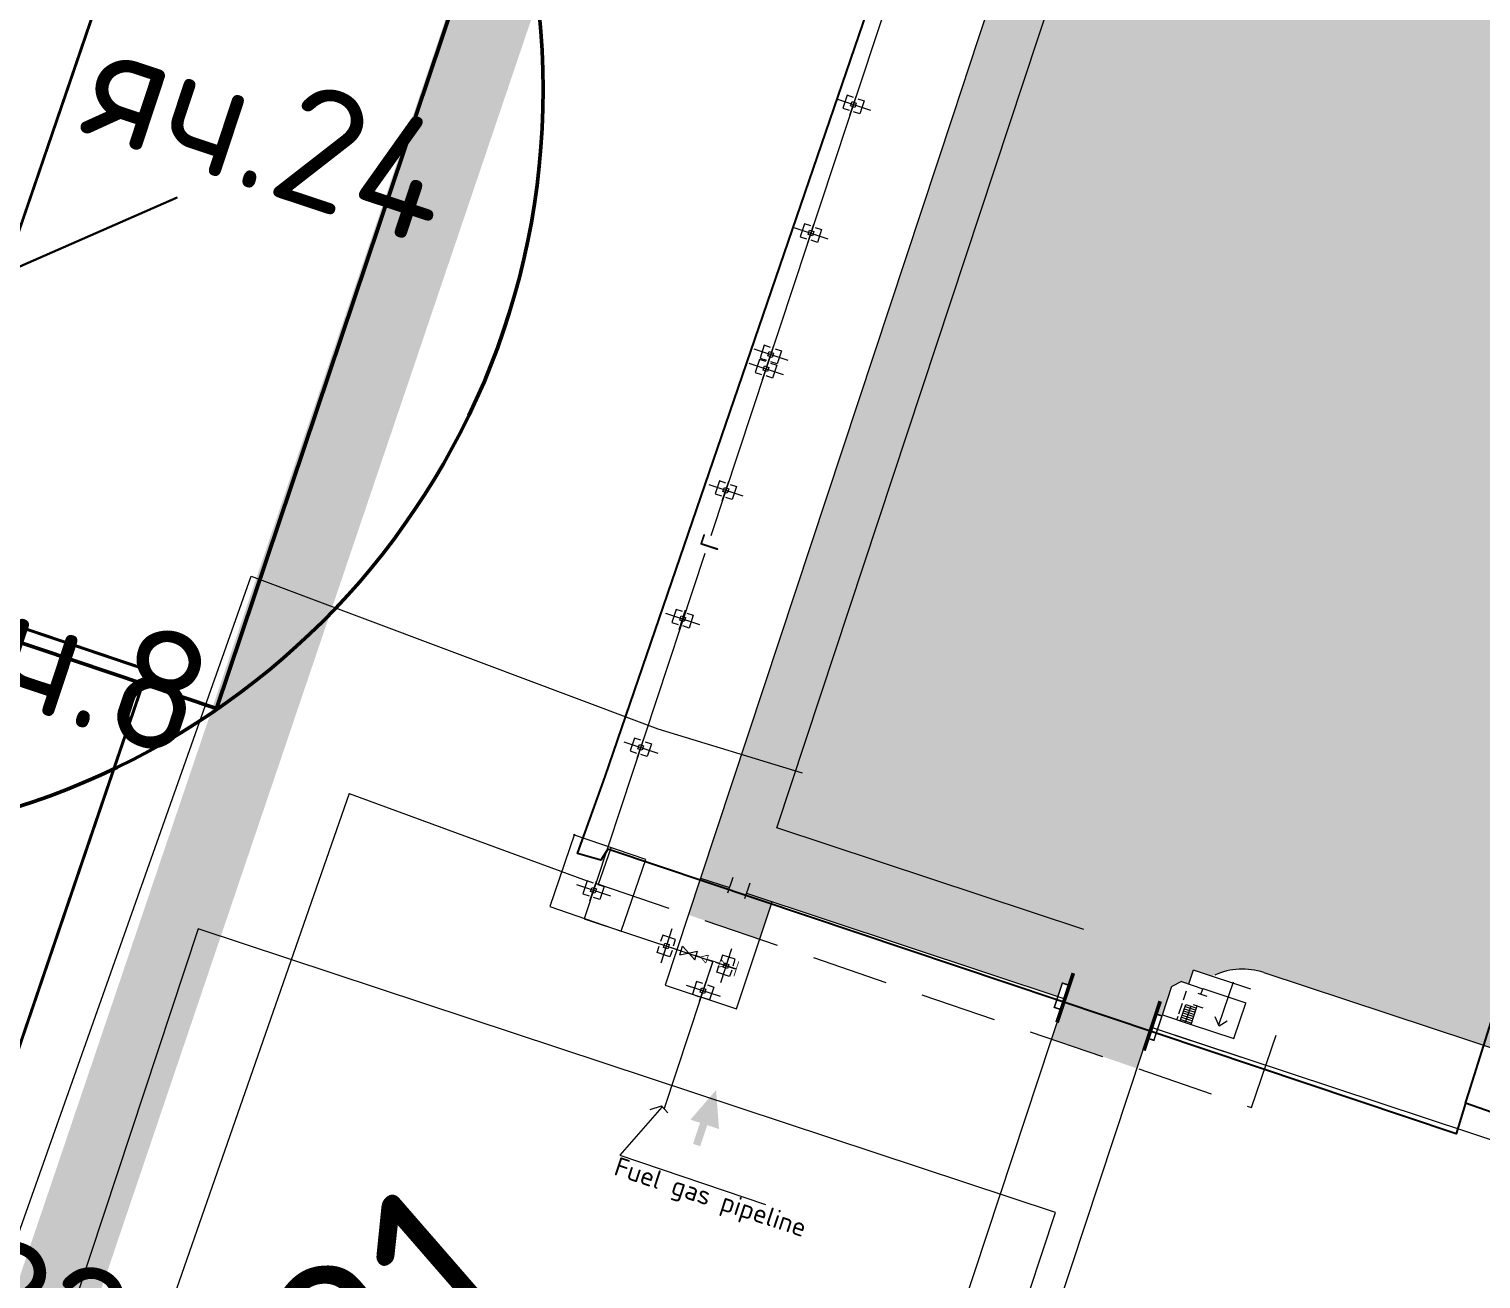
# Model space of a CAD drawing. Header units: millimetres. Extents: x 519 to 9564855, y -810 to 5021775.
# Drawn here: x 9541801.3 to 9541897.8, y 4997804.7 to 4997887.8 of the extents above; entities that cross this region are included whole.
import ezdxf

# ---------------------------------------------------------------- set-up
doc = ezdxf.new("R2010")
doc.units = ezdxf.units.MM
doc.header["$LTSCALE"] = 2
doc.header["$MEASUREMENT"] = 0
for name, pattern in [('A_CONTINUOUS_LINE', [0]), ('DASHDOT', [25.4, 12.7, -6.35, 0, -6.35]), ('DASHEDX2', [38.1, 25.4, -12.7])]:
    doc.linetypes.add(name, pattern=pattern)
doc.layers.add('13A этап', color=7, linetype='Continuous', true_color=0xaafdfa)
for name, color, linetype in [('42 доп. скв. на 2009 год', 96, 'Continuous'), ('Existing roads', 41, 'Continuous'), ('OilColl&Flowlines', 3, 'Continuous'), ('Газ', 4, 'GAS_LINE'), ('Скважины на 2015 год', 7, 'Continuous')]:
    doc.layers.add(name, color=color, linetype=linetype)
for name, color, linetype, lineweight in [('PPLINE_GAS', 4, 'GAS_LINE', 30), ('SteamInjInfrastructure', 25, 'Continuous', 100), ('Оптиковолоконный кабель', 220, 'CAB6', 20), ('Скважины на 2026 доп.', 222, 'Continuous', 50), ('Электро', 1, 'Continuous', 30), ('Электроснаб', 1, 'Continuous', 18), ('Электроснабжене', 1, 'Continuous', 18)]:
    doc.layers.add(name, color=color, linetype=linetype, lineweight=lineweight)
doc.styles.add('92051501$0$STANDARD', font='simplex.shx')
doc.styles.add('Elect', font='isocpeur.ttf')
doc.styles.get("Standard").update_dxf_attribs({"font": 'isocpeur.ttf', "width": 0.5})
doc.linetypes.add('_GP_FENCE', pattern='A,20,[130,ltypeshp.shx,S=2.5,R=0,X=0,Y=2.5],0', length=20)
doc.linetypes.add('CAB', pattern='A,0.7,-0.43403,["K",Standard,S=0.9,R=0,X=-0.4,Y=-0.3],-0.8', length=1.93403)
doc.linetypes.add('CAB6', pattern='A,0.9,-0.9,["6",Standard,S=0.9,R=0,X=-0.8,Y=-0.4],11', length=12.8)
doc.linetypes.add('GAS_LINE', pattern='A,0.5,-0.2,["G",92051501$0$STANDARD,S=0.1,R=0,X=-0.1,Y=-0.05],-0.05', length=0.75)
doc.linetypes.add('OIZ_FenceMet2', pattern='A,14,[132,ltypeshp.shx,S=1,R=0,X=0,Y=0],-1,[130,ltypeshp.shx,S=0.5,R=0,X=0,Y=1.5],0,-1', length=16)

msp = doc.modelspace()

# ---------------------------------------------------------------- hatches: boundary and pattern name
at = {"layer": 'Existing roads', "lineweight": 0}
h = msp.add_hatch(color=256, dxfattribs=at)
edge = h.paths.add_edge_path(flags=16)
edge.add_line((9542915.00048, 4997805.77889), (9542915.82838, 4997805.50495))
edge = h.paths.add_edge_path(flags=16)
edge.add_line((9542915.0804, 4997806.02041), (9542916.50414, 4997805.54932))
edge = h.paths.add_edge_path(flags=17)
edge.add_line((9542915.16031, 4997806.26193), (9542916.96364, 4997805.66524))
edge = h.paths.add_edge_path(flags=17)
edge.add_line((9542915.24023, 4997806.50345), (9542917.32836, 4997805.81252))
edge = h.paths.add_edge_path(flags=17)
edge.add_line((9542915.32014, 4997806.74496), (9542917.63357, 4997805.97949))
edge = h.paths.add_edge_path(flags=17)
edge.add_line((9542915.40006, 4997806.98648), (9542917.89543, 4997806.16081))
edge = h.paths.add_edge_path(flags=17)
edge.add_line((9542915.47997, 4997807.228), (9542918.12293, 4997806.3535))
edge = h.paths.add_edge_path(flags=17)
edge.add_line((9542915.55988, 4997807.46952), (9542918.32156, 4997806.55573))
edge = h.paths.add_edge_path(flags=17)
edge.add_line((9542915.6398, 4997807.71104), (9542918.49494, 4997806.76633))
edge = h.paths.add_edge_path(flags=17)
edge.add_line((9542915.71971, 4997807.95256), (9542918.64549, 4997806.98447))
edge = h.paths.add_edge_path(flags=17)
edge.add_line((9542915.79963, 4997808.19408), (9542918.77483, 4997807.20964))
edge = h.paths.add_edge_path(flags=17)
edge.add_line((9542915.87954, 4997808.4356), (9542918.88401, 4997807.44147))
edge = h.paths.add_edge_path(flags=17)
edge.add_line((9542916.09053, 4997811.84928), (9542916.91843, 4997811.57535))
edge = h.paths.add_edge_path(flags=17)
edge.add_line((9542915.41477, 4997811.80492), (9542916.83851, 4997811.33383))
edge = h.paths.add_edge_path(flags=17)
edge.add_line((9542914.95527, 4997811.689), (9542916.7586, 4997811.09231))
edge = h.paths.add_edge_path(flags=16)
edge.add_line((9542914.59055, 4997811.54171), (9542916.67869, 4997810.85079))
edge = h.paths.add_edge_path(flags=17)
edge.add_line((9542914.28535, 4997811.37474), (9542916.59877, 4997810.60927))
edge = h.paths.add_edge_path(flags=16)
edge.add_line((9542914.02348, 4997811.19343), (9542916.51886, 4997810.36775))
edge = h.paths.add_edge_path(flags=16)
edge.add_line((9542913.79599, 4997811.00074), (9542916.43894, 4997810.12623))
edge = h.paths.add_edge_path(flags=16)
edge.add_line((9542913.59735, 4997810.7985), (9542916.35903, 4997809.88471))
edge = h.paths.add_edge_path(flags=17)
edge.add_line((9542913.42397, 4997810.58791), (9542916.27911, 4997809.64319))
edge = h.paths.add_edge_path(flags=17)
edge.add_line((9542913.27342, 4997810.36976), (9542916.1992, 4997809.40167))
edge = h.paths.add_edge_path(flags=17)
edge.add_line((9542913.14408, 4997810.1446), (9542916.11928, 4997809.16016))
edge = h.paths.add_edge_path(flags=17)
edge.add_line((9542913.0349, 4997809.91276), (9542916.03937, 4997808.91864))
edge = h.paths.add_edge_path(flags=16)
edge.add_line((9542912.9453, 4997809.67445), (9542918.97361, 4997807.67979))
edge = h.paths.add_edge_path(flags=0)
edge.add_line((9542912.9453, 4997809.67445), (9542918.97361, 4997807.67979))
edge = h.paths.add_edge_path(flags=17)
edge.add_line((9542916.95679, 4997811.69128), (9542914.96213, 4997805.66296))
edge = h.paths.add_edge_path()
edge.add_arc((9542915.95946, 4997808.67712), 3.17487, 0, 360)
h.paths.add_polyline_path([(9541621.30331, 4998240.21534), (9541619.40682, 4998234.52294), (9541668.34915, 4998218.3288), (9541670.24564, 4998224.02121)])
edge = h.paths.add_edge_path()
edge.add_line((9541543.45632, 4998259.65358), (9541545.35281, 4998265.34598))
edge.add_line((9541545.35281, 4998265.34598), (9539882.1273, 4998815.67717))
edge.add_arc((9539884.64036, 4998823.2722), 8, 161.691556, 251.691556, ccw=False)
edge.add_line((9539877.04533, 4998825.78526), (9539870.13442, 4998804.89892))
edge.add_arc((9539877.72945, 4998802.38586), 8, 71.691556, 161.691556, ccw=False)
edge.add_line((9539880.24251, 4998809.9809), (9541543.45632, 4998259.65358))
h.paths.add_polyline_path([(9542731.24197, 4997866.63683), (9542733.13846, 4997872.32923), (9541746.19614, 4998198.89057), (9541744.29964, 4998193.19816)])
edge = h.paths.add_edge_path()
edge.add_line((9542910.0184, 4997814.64503), (9542909.36398, 4997812.66899))
edge.add_line((9542909.36398, 4997812.66899), (9542916.00503, 4997810.46964))
edge.add_arc((9542908.97287, 4997822.57537), 14, 300.1520949, 341.6915561)
edge.add_line((9542922.26418, 4997818.17752), (9542982.04609, 4997998.85197))
edge.add_arc((9542983.94484, 4997998.22371), 2, 71.691556, 161.6915561, ccw=False)
edge.add_line((9542984.57311, 4998000.12246), (9542975.07709, 4998003.26452))
edge.add_arc((9542974.44884, 4998001.36581), 1.99996, -18.3072492, 71.6915562, ccw=False)
edge.add_line((9542976.34757, 4998000.73759), (9542916.56564, 4997820.06306))
edge.add_arc((9542908.97061, 4997822.57612), 8, 277.5258796, 341.691556, ccw=False)
h.paths.add_polyline_path([(9542831.9304, 4997833.32085), (9542833.8167, 4997839.01663), (9542809.08896, 4997847.19859), (9542807.19247, 4997841.50618)])
at = {"layer": 'Скважины на 2015 год', "linetype": 'ByBlock', "lineweight": 0, "ltscale": 5}
msp.add_hatch(color=5, dxfattribs=at).paths.add_polyline_path([(9542114.21092, 4997886.96645), (9542043.94133, 4997910.21738), (9541973.67173, 4997933.46832), (9541925.09459, 4997949.54162), (9541924.69479, 4997948.33332), (9541925.33951, 4997948.12), (9541924.39711, 4997945.27186), (9541922.46823, 4997939.44234), (9541921.56992, 4997936.72745), (9541920.11311, 4997937.20948), (9541920.72557, 4997939.06047), (9541922.84616, 4997945.46937), (9541923.8827, 4997948.60203), (9541924.69479, 4997948.33332), (9541925.09459, 4997949.54162), (9541892.57839, 4997960.30064), (9541868.93564, 4997888.84688), (9541865.34718, 4997889.93953), (9541864.40391, 4997887.08873), (9541862.7331, 4997882.03919), (9541845.97046, 4997831.37869), (9541845.16252, 4997828.93691), (9541849.89345, 4997827.31798), (9541850.71736, 4997829.80802), (9541869.7194, 4997823.52059), (9541870.01271, 4997824.40706), (9541870.47295, 4997824.25478), (9541869.65834, 4997821.79287), (9541869.29024, 4997820.68038), (9541874.96735, 4997818.73767), (9541876.16922, 4997822.36998), (9541876.64391, 4997822.21292), (9541877.29746, 4997824.18809), (9541877.92636, 4997824.50428), (9541878.41394, 4997824.34295), (9541878.72363, 4997825.27889), (9541879.97929, 4997824.86342, -0.19761628), (9541883.39415, 4997825.10512), (9541961.1502, 4997799.37705), (9541962.23745, 4997802.66299), (9542038.21798, 4997777.52241), (9542037.13072, 4997774.23647), (9542095.10581, 4997755.05357, -0.41421356), (9542097.01155, 4997751.26303), (9542095.81283, 4997747.64024), (9542095.81273, 4997747.64028), (9542093.30469, 4997740.06039), (9542088.43563, 4997725.34502), (9542131.63239, 4997711.05199), (9542143.97779, 4997748.36259), (9542075.81236, 4997770.9173)])

# ---------------------------------------------------------------- linework, layer by layer
at = {"layer": '13A этап', "color": 5, "lineweight": 0, "ltscale": 80, "const_width": 1}
msp.add_lwpolyline([(9541855.55732, 4997892.92046), (9541879.67204, 4997885.57774)], dxfattribs=at)
at = {"layer": '42 доп. скв. на 2009 год', "linetype": 'ByBlock', "lineweight": 0, "ltscale": 80}
msp.add_lwpolyline([(9541871.42782, 4997827.97018), (9541851.02626, 4997834.72069), (9541892.57839, 4997960.30064)], dxfattribs=at)
at = {"layer": '42 доп. скв. на 2009 год', "color": 0, "linetype": 'ByBlock', "lineweight": 0}
msp.add_lwpolyline([(9541866.9228, 4997801.1833), (9541869.56299, 4997809.16255), (9541812.57759, 4997828.01798), (9541787.43701, 4997752.03745), (9541826.44688, 4997739.18631)], dxfattribs=at)
at = {"layer": 'Existing roads', "lineweight": 0, "const_width": 5.4, "flags": 128}
msp.add_lwpolyline([(9541835.6113, 4997899.52024), (9541759.08351, 4997673.5309)], dxfattribs=at)
at = {"layer": 'OilColl&Flowlines', "color": 3, "linetype": 'ByBlock', "lineweight": 0, "ltscale": 80, "const_width": 0.2}
for points in [[(9541067.28788, 4998095.47553), (9541809.20596, 4997845.20875), (9541809.20596, 4997845.20875), (9541809.20596, 4997845.20875)], [(9541809.20596, 4997845.20875), (9541776.9565, 4997750.4704)]]:
    msp.add_lwpolyline(points, dxfattribs=at)
at = {"layer": 'PPLINE_GAS', "color": 4, "linetype": 'GAS_LINE', "lineweight": 0, "ltscale": 80}
for q in [(9541768.77774, 4997682.74991, 0), (9541838.42138, 4997831.19057)]:
    msp.add_line((9541822.605, 4997837), q, dxfattribs=at)
at = {"layer": 'PPLINE_GAS', "linetype": 'GAS_LINE', "lineweight": 0, "ltscale": 30}
msp.add_line((9541839.18991, 4997830.98074), (9541840.01983, 4997833.40234), dxfattribs=at)
at = {"layer": 'PPLINE_GAS', "linetype": 'DASHEDX2', "lineweight": 0, "ltscale": 0.1}
msp.add_polyline3d([(9541837.59239, 4997834.29872, 0), (9541835.93837, 4997829.48769, 0), (9541840.69742, 4997827.85154, 0), (9541842.33243, 4997832.60727, 0), (9541837.51804, 4997834.26245, 0)], dxfattribs=at)
at = {"layer": 'SteamInjInfrastructure', "color": 7, "linetype": 'Continuous', "lineweight": 0, "ltscale": 0.25}
for p, q in [((9541885.81989, 4997972.5046), (9541846.64121, 4997854.12272)), ((9541846.25535, 4997852.95658), (9541838.22139, 4997828.67611)), ((9541846.78137, 4997825.87101), (9541843.53487, 4997816.05934)), ((9541876.66849, 4997822.28719), (9541877.29746, 4997824.18809)), ((9541877.76156, 4997822.37129), (9541877.99451, 4997823.07532)), ((9541877.62861, 4997821.9695), (9541877.70332, 4997822.19528))]:
    msp.add_line(p, q, dxfattribs=at)
at = {"layer": 'SteamInjInfrastructure', "color": 7, "linetype": 'ByBlock', "lineweight": 0, "ltscale": 25}
for p, q in [((9541854.99474, 4997883.16535), (9541857.25912, 4997882.41611)), ((9541855.69867, 4997883.40643), (9541855.41595, 4997882.55199)), ((9541856.12079, 4997883.26676), (9541855.69867, 4997883.40643)), ((9541855.8926, 4997882.08252), (9541856.32489, 4997883.38899)), ((9541856.4158, 4997883.16914), (9541856.83792, 4997883.02947)), ((9541855.41595, 4997882.55199), (9541855.8354, 4997882.4132)), ((9541855.93741, 4997882.69544), (9541856.03165, 4997882.98026)), ((9541856.22222, 4997882.6012), (9541855.93741, 4997882.69544)), ((9541856.03165, 4997882.98026), (9541856.31646, 4997882.88602)), ((9541856.5552, 4997882.17503), (9541856.13575, 4997882.31382)), ((9541856.31646, 4997882.88602), (9541856.22222, 4997882.6012)), ((9541856.83792, 4997883.02947), (9541856.5552, 4997882.17503)), ((9541852.16755, 4997874.62094), (9541854.43193, 4997873.8717)), ((9541852.87147, 4997874.86202), (9541852.58875, 4997874.00757)), ((9541853.29359, 4997874.72234), (9541852.87147, 4997874.86202)), ((9541853.06541, 4997873.5381), (9541853.49769, 4997874.84458)), ((9541853.11022, 4997874.15103), (9541853.20445, 4997874.43584)), ((9541853.20445, 4997874.43584), (9541853.48927, 4997874.3416)), ((9541853.58861, 4997874.62473), (9541854.01073, 4997874.48506)), ((9541854.01073, 4997874.48506), (9541853.72801, 4997873.63062)), ((9541852.58875, 4997874.00757), (9541853.00821, 4997873.86878)), ((9541853.39503, 4997874.05679), (9541853.11022, 4997874.15103)), ((9541853.72801, 4997873.63062), (9541853.30855, 4997873.76941)), ((9541853.48927, 4997874.3416), (9541853.39503, 4997874.05679)), ((9541850.20135, 4997866.79229), (9541849.91863, 4997865.93785)), ((9541850.62347, 4997866.65262), (9541850.20135, 4997866.79229)), ((9541850.39528, 4997865.46838), (9541850.82757, 4997866.77485)), ((9541849.49743, 4997866.55121), (9541851.76181, 4997865.80197)), ((9541849.88743, 4997865.84357), (9541849.60472, 4997864.98913)), ((9541850.30956, 4997865.7039), (9541849.88743, 4997865.84357)), ((9541849.91863, 4997865.93785), (9541850.33808, 4997865.79906)), ((9541850.08137, 4997864.51966), (9541850.51366, 4997865.82613)), ((9541850.44009, 4997866.08131), (9541850.53433, 4997866.36612)), ((9541850.7249, 4997865.98707), (9541850.44009, 4997866.08131)), ((9541850.53433, 4997866.36612), (9541850.81914, 4997866.27188)), ((9541850.81914, 4997866.27188), (9541850.7249, 4997865.98707)), ((9541850.91848, 4997866.55501), (9541851.3406, 4997866.41533)), ((9541851.3406, 4997866.41533), (9541851.05788, 4997865.56089)), ((9541849.18351, 4997865.6025), (9541851.44789, 4997864.85325)), ((9541849.60472, 4997864.98913), (9541850.02417, 4997864.85034)), ((9541850.12618, 4997865.13259), (9541850.22042, 4997865.4174)), ((9541850.41099, 4997865.03835), (9541850.12618, 4997865.13259)), ((9541850.22042, 4997865.4174), (9541850.50523, 4997865.32316)), ((9541850.74397, 4997864.61217), (9541850.32452, 4997864.75096)), ((9541850.50523, 4997865.32316), (9541850.41099, 4997865.03835)), ((9541850.60457, 4997865.60629), (9541851.02669, 4997865.46662)), ((9541851.05788, 4997865.56089), (9541850.63843, 4997865.69968)), ((9541851.02669, 4997865.46662), (9541850.74397, 4997864.61217)), ((9541846.51317, 4997857.53211), (9541848.77755, 4997856.78287)), ((9541847.21709, 4997857.77319), (9541846.93437, 4997856.91875)), ((9541847.63921, 4997857.63352), (9541847.21709, 4997857.77319)), ((9541847.41102, 4997856.44928), (9541847.84331, 4997857.75575)), ((9541847.45583, 4997857.0622), (9541847.55007, 4997857.34702)), ((9541847.74065, 4997856.96796), (9541847.45583, 4997857.0622)), ((9541847.55007, 4997857.34702), (9541847.83489, 4997857.25278)), ((9541847.83489, 4997857.25278), (9541847.74065, 4997856.96796)), ((9541847.93423, 4997857.5359), (9541848.35635, 4997857.39623)), ((9541848.35635, 4997857.39623), (9541848.07363, 4997856.54179)), ((9541846.93437, 4997856.91875), (9541847.35383, 4997856.77996)), ((9541848.07363, 4997856.54179), (9541847.65417, 4997856.68058)), ((9541843.63886, 4997848.9877), (9541845.90324, 4997848.23846)), ((9541844.34278, 4997849.22878), (9541844.06006, 4997848.37434)), ((9541844.06006, 4997848.37434), (9541844.47952, 4997848.23555)), ((9541844.7649, 4997849.08911), (9541844.34278, 4997849.22878)), ((9541844.53671, 4997847.90487), (9541844.969, 4997849.21134)), ((9541844.58152, 4997848.51779), (9541844.67576, 4997848.8026)), ((9541844.86633, 4997848.42355), (9541844.58152, 4997848.51779)), ((9541844.67576, 4997848.8026), (9541844.96057, 4997848.70836)), ((9541844.96057, 4997848.70836), (9541844.86633, 4997848.42355)), ((9541845.05991, 4997848.99149), (9541845.48203, 4997848.85182)), ((9541845.48203, 4997848.85182), (9541845.19932, 4997847.99738)), ((9541845.19932, 4997847.99738), (9541844.77986, 4997848.13617)), ((9541841.56271, 4997840.68437), (9541841.27999, 4997839.82992)), ((9541841.98483, 4997840.54469), (9541841.56271, 4997840.68437)), ((9541841.75664, 4997839.36045), (9541842.18893, 4997840.66692)), ((9541840.85879, 4997840.44329), (9541843.12317, 4997839.69404)), ((9541841.27999, 4997839.82992), (9541841.69944, 4997839.69113)), ((9541841.80145, 4997839.97338), (9541841.89569, 4997840.25819)), ((9541842.08626, 4997839.87914), (9541841.80145, 4997839.97338)), ((9541841.89569, 4997840.25819), (9541842.1805, 4997840.16395)), ((9541842.1805, 4997840.16395), (9541842.08626, 4997839.87914)), ((9541842.27984, 4997840.44708), (9541842.70196, 4997840.30741)), ((9541842.70196, 4997840.30741), (9541842.41924, 4997839.45297)), ((9541842.41924, 4997839.45297), (9541841.99979, 4997839.59176)), ((9541838.42138, 4997831.19057), (9541838.13867, 4997830.33613)), ((9541838.84351, 4997831.0509), (9541838.42138, 4997831.19057)), ((9541838.61532, 4997829.86666), (9541839.04761, 4997831.17313)), ((9541837.71746, 4997830.94949), (9541839.98184, 4997830.20025)), ((9541838.13867, 4997830.33613), (9541838.55812, 4997830.19734)), ((9541838.66013, 4997830.47959), (9541838.75437, 4997830.7644)), ((9541838.94494, 4997830.38535), (9541838.66013, 4997830.47959)), ((9541838.75437, 4997830.7644), (9541839.03918, 4997830.67016)), ((9541839.27792, 4997829.95917), (9541838.85847, 4997830.09796)), ((9541839.03918, 4997830.67016), (9541838.94494, 4997830.38535)), ((9541839.13852, 4997830.95329), (9541839.56064, 4997830.81361)), ((9541839.56064, 4997830.81361), (9541839.27792, 4997829.95917)), ((9541843.44902, 4997827.57838), (9541843.31023, 4997827.15892)), ((9541844.06239, 4997827.99958), (9541843.31314, 4997825.7352)), ((9541844.30346, 4997827.29566), (9541843.44902, 4997827.57838)), ((9541844.16379, 4997826.87354), (9541844.30346, 4997827.29566)), ((9541842.97955, 4997827.10172), (9541844.28602, 4997826.66944)), ((9541843.07206, 4997826.43912), (9541843.21085, 4997826.85858)), ((9541843.92651, 4997826.1564), (9541843.07206, 4997826.43912)), ((9541843.49824, 4997826.7721), (9541843.59248, 4997827.05692)), ((9541843.78305, 4997826.67786), (9541843.49824, 4997826.7721)), ((9541843.59248, 4997827.05692), (9541843.87729, 4997826.96268)), ((9541843.87729, 4997826.96268), (9541843.78305, 4997826.67786)), ((9541844.06618, 4997826.57852), (9541843.92651, 4997826.1564)), ((9541844.58036, 4997826.28185), (9541844.7697, 4997826.85407)), ((9541844.58036, 4997826.28185), (9541845.77107, 4997826.52273)), ((9541844.7697, 4997826.85407), (9541845.58174, 4997825.95051)), ((9541845.58174, 4997825.95051), (9541845.77107, 4997826.52273)), ((9541847.41743, 4997826.2653), (9541847.27864, 4997825.84585)), ((9541848.03079, 4997826.68651), (9541847.28155, 4997824.42213)), ((9541848.27187, 4997825.98258), (9541847.41743, 4997826.2653)), ((9541846.94796, 4997825.78865), (9541848.25443, 4997825.35636)), ((9541847.04047, 4997825.12605), (9541847.17926, 4997825.5455)), ((9541847.46664, 4997825.45903), (9541847.56088, 4997825.74384)), ((9541847.75146, 4997825.36479), (9541847.46664, 4997825.45903)), ((9541847.56088, 4997825.74384), (9541847.8457, 4997825.6496)), ((9541847.8457, 4997825.6496), (9541847.75146, 4997825.36479)), ((9541848.03458, 4997825.26545), (9541847.89491, 4997824.84333)), ((9541848.1322, 4997825.56046), (9541848.27187, 4997825.98258)), ((9541844.9972, 4997824.2752), (9541847.26158, 4997823.52596)), ((9541845.70112, 4997824.51628), (9541845.4184, 4997823.66184)), ((9541846.12324, 4997824.37661), (9541845.70112, 4997824.51628)), ((9541845.89506, 4997823.19237), (9541846.32734, 4997824.49884)), ((9541846.41826, 4997824.27899), (9541846.84038, 4997824.13932)), ((9541847.89491, 4997824.84333), (9541847.04047, 4997825.12605)), ((9541845.4184, 4997823.66184), (9541845.83786, 4997823.52305)), ((9541845.93986, 4997823.80529), (9541846.0341, 4997824.09011)), ((9541846.22468, 4997823.71105), (9541845.93986, 4997823.80529)), ((9541846.0341, 4997824.09011), (9541846.31892, 4997823.99587)), ((9541846.55766, 4997823.28488), (9541846.1382, 4997823.42367)), ((9541846.31892, 4997823.99587), (9541846.22468, 4997823.71105)), ((9541846.84038, 4997824.13932), (9541846.55766, 4997823.28488))]:
    msp.add_line(p, q, dxfattribs=at)
at = {"layer": 'SteamInjInfrastructure', "color": 7, "linetype": 'Continuous', "lineweight": 0, "ltscale": 0.1}
for p, q in [((9541843.88302, 4997827.4575), (9541843.40422, 4997826.01045)), ((9541847.85143, 4997826.14443), (9541847.37262, 4997824.69738)), ((9541846.77325, 4997825.84646), (9541846.29444, 4997824.39941)), ((9541883.39415, 4997825.10512), (9542028.64916, 4997777.04287))]:
    msp.add_line(p, q, dxfattribs=at)
at = {"layer": 'SteamInjInfrastructure', "color": 0, "linetype": 'Continuous', "lineweight": 0, "ltscale": 0.25}
for p, q in [((9541878.41463, 4997824.34502), (9541878.72876, 4997825.2944)), ((9541878.06731, 4997823.29533), (9541878.26629, 4997823.89669)), ((9541879.017, 4997823.72438), (9541879.61602, 4997823.52618)), ((9541879.22316, 4997823.64126), (9541879.34813, 4997824.01894)), ((9541878.56724, 4997821.65892), (9541878.97316, 4997822.8857)), ((9541878.70199, 4997822.97543), (9541879.35493, 4997822.75938)), ((9541881.41538, 4997820.71653), (9541882.19695, 4997823.07862)), ((9541877.48985, 4997820.94949), (9541881.85699, 4997819.50448))]:
    msp.add_line(p, q, dxfattribs=at)
at = {"layer": 'SteamInjInfrastructure', "color": 0, "linetype": 'Continuous', "lineweight": 0, "ltscale": 0.1}
for p, q in [((9541878.71288, 4997825.28245), (9541882.5104, 4997824.02592)), ((9541877.92636, 4997824.50428), (9541879.35258, 4997824.03237)), ((9541879.34931, 4997824.03345), (9541882.20071, 4997823.08998)), ((9541876.66849, 4997822.28719), (9541878.56724, 4997821.65892)), ((9541878.56724, 4997821.65892), (9541881.41538, 4997820.71653))]:
    msp.add_line(p, q, dxfattribs=at)
at = {"layer": 'SteamInjInfrastructure', "color": 0, "linetype": 'OIZ_FenceMet2', "lineweight": 0, "ltscale": 0.75}
for p, q in [((9541880.40322, 4997821.62469), (9541881.37635, 4997824.4793)), ((9541880.44317, 4997821.53799), (9541880.15756, 4997822.1579)), ((9541880.97407, 4997821.87231), (9541880.44317, 4997821.53799))]:
    msp.add_line(p, q, dxfattribs=at)
at = {"layer": 'SteamInjInfrastructure', "color": 32, "lineweight": 0, "ltscale": 0.25}
for p, q in [((9541860.43923, 4997793.9306), (9541870.07824, 4997823.06188)), ((9541866.0016, 4997791.64112), (9541876.28428, 4997822.71771))]:
    msp.add_line(p, q, dxfattribs=at)
at = {"layer": 'SteamInjInfrastructure', "color": 0, "lineweight": 0}
for p, q in [((9541877.85095, 4997821.89593), (9541878.2122, 4997822.98772)), ((9541878.02372, 4997822.41809), (9541878.68829, 4997822.1982)), ((9541878.07084, 4997822.5605), (9541878.73541, 4997822.34061)), ((9541878.11796, 4997822.70291), (9541878.78253, 4997822.48301)), ((9541878.16508, 4997822.84531), (9541878.82965, 4997822.62542)), ((9541878.2122, 4997822.98772), (9541878.87677, 4997822.76783)), ((9541877.88236, 4997821.99087), (9541878.54693, 4997821.77098)), ((9541877.92948, 4997822.13328), (9541878.59405, 4997821.91339)), ((9541877.9766, 4997822.27569), (9541878.64117, 4997822.05579))]:
    msp.add_line(p, q, dxfattribs=at)
at = {"layer": 'SteamInjInfrastructure', "color": 7, "linetype": 'A_CONTINUOUS_LINE', "lineweight": 0, "ltscale": 0.25}
for p, q in [((9541843.39931, 4997816.16742), (9541840.60968, 4997812.95763)), ((9541840.60968, 4997812.95763), (9541850.28339, 4997809.69663))]:
    msp.add_line(p, q, dxfattribs=at)
at = {"layer": 'SteamInjInfrastructure', "color": 7, "linetype": 'Continuous', "lineweight": 0, "ltscale": 0.75}
for p, q in [((9541842.60426, 4997815.9961), (9541843.36291, 4997816.25056)), ((9541843.36291, 4997816.25056), (9541843.79433, 4997815.77082))]:
    msp.add_line(p, q, dxfattribs=at)
at = {"layer": 'SteamInjInfrastructure', "color": 7, "linetype": '_GP_FENCE', "lineweight": 0, "ltscale": 0.5}
msp.add_lwpolyline([(9541875.98978, 4997821.44584), (9542090.91029, 4997750.33253), (9542082.42872, 4997724.6993), (9542133.69519, 4997707.73615), (9542147.83115, 4997750.45821), (9542079.47585, 4997773.07574), (9542117.8, 4997888.9), (9541889.94899, 4997964.29177), (9541864.40391, 4997887.08873), (9541862.7331, 4997882.03919), (9541845.97046, 4997831.37869), (9541847.88336, 4997830.74574)], dxfattribs=at)
at = {"layer": 'SteamInjInfrastructure', "linetype": 'DASHEDX2', "lineweight": 0, "ltscale": 0.1}
msp.add_lwpolyline([(9541839.04442, 4997831.03053), (9541882.5735, 4997816.13484), (9541884.87515, 4997822.8296)], dxfattribs=at)
at = {"layer": 'SteamInjInfrastructure', "color": 4, "linetype": '_GP_FENCE', "lineweight": 0, "ltscale": 0.25}
msp.add_lwpolyline([(9541845.97046, 4997831.37869), (9541843.61447, 4997824.25834), (9541848.36136, 4997822.68768), (9541850.71736, 4997829.80802)], dxfattribs=at)
at = {"layer": 'SteamInjInfrastructure', "color": 0, "linetype": '_GP_FENCE', "lineweight": 0, "ltscale": 0.5}
msp.add_lwpolyline([(9541849.01264, 4997830.37208), (9541870.17963, 4997823.36831)], dxfattribs=at)
at = {"layer": 'SteamInjInfrastructure', "color": 7, "linetype": 'Continuous', "lineweight": 0, "ltscale": 0.5}
for points in [[(9541838.22883, 4997828.67365), (9541841.10158, 4997827.72311)], [(9541839.6529, 4997828.20245), (9541846.77325, 4997825.84646)]]:
    msp.add_lwpolyline(points, dxfattribs=at)
at = {"layer": 'SteamInjInfrastructure', "color": 7, "linetype": 'A_CONTINUOUS_LINE', "lineweight": 0, "ltscale": 0.1, "const_width": 0.05}
for points in [[(9541845.67641, 4997826.23662), (9541845.9687, 4997826.13991)], [(9541846.39687, 4997825.99823), (9541847.2311, 4997825.7222)], [(9541847.65891, 4997825.58065), (9541848.34271, 4997825.35439)]]:
    msp.add_lwpolyline(points, dxfattribs=at)
at = {"layer": 'SteamInjInfrastructure', "color": 7, "lineweight": 0}
for points, const_width in [([(9541845.9687, 4997826.13991), (9541846.48554, 4997826.26595)], 0.05), ([(9541870.74078, 4997825.06424), (9541869.65834, 4997821.79287)], 0.25), ([(9541876.51567, 4997823.19884), (9541875.43323, 4997819.92746)], 0.25)]:
    msp.add_lwpolyline(points, dxfattribs=dict(at, const_width=const_width))
at = {"layer": 'SteamInjInfrastructure', "color": 7, "linetype": 'Continuous', "lineweight": 0, "const_width": 0.05}
for points in [[(9541846.30813, 4997825.73027), (9541845.9687, 4997826.13991)], [(9541846.48554, 4997826.26595), (9541846.30813, 4997825.73027)]]:
    msp.add_lwpolyline(points, dxfattribs=at)
at = {"layer": 'SteamInjInfrastructure', "color": 7, "linetype": 'ByBlock', "lineweight": 0, "const_width": 0.05}
for points in [[(9541847.31966, 4997825.98983), (9541847.1424, 4997825.4541)], [(9541847.1424, 4997825.4541), (9541847.6592, 4997825.58029)], [(9541847.6592, 4997825.58029), (9541847.31966, 4997825.98983)], [(9541848.34271, 4997825.35439), (9541848.17797, 4997824.8565)], [(9541848.34271, 4997825.35439), (9541848.50745, 4997825.85228)]]:
    msp.add_lwpolyline(points, dxfattribs=at)
at = {"layer": 'SteamInjInfrastructure', "color": 7, "linetype": 'Continuous', "lineweight": 0, "ltscale": 0.25, "const_width": 0.1}
for points in [[(9541870.47295, 4997824.25478), (9541870.01271, 4997824.40706), (9541869.4779, 4997822.79073), (9541869.93813, 4997822.63845)], [(9541876.16922, 4997822.36998), (9541876.62945, 4997822.2177), (9541876.09464, 4997820.60137), (9541875.63441, 4997820.75365)]]:
    msp.add_lwpolyline(points, dxfattribs=at)
at = {"layer": 'SteamInjInfrastructure', "color": 7, "lineweight": 0}
msp.add_lwpolyline([(9541877.92636, 4997824.50428), (9541877.29394, 4997824.18632)], dxfattribs=at)
at = {"layer": 'SteamInjInfrastructure', "color": 0, "lineweight": 0}
msp.add_lwpolyline([(9541878.54448, 4997822.87777), (9541878.18323, 4997821.78599)], dxfattribs=at)
msp.add_lwpolyline([(9541878.54448, 4997822.87777, 0, 0.075, 0), (9541878.46595, 4997822.64043, 0.075, 0.075, 0)], format="xyseb", dxfattribs=at)
at = {"layer": 'SteamInjInfrastructure', "color": 7, "linetype": 'Continuous', "lineweight": 0, "ltscale": 0.75}
msp.add_lwpolyline([(9541846.99585, 4997817.29313, 0, 2, 0), (9541846.24209, 4997815.01509, 2, 2, 0)], format="xyseb", dxfattribs=at)
at = {"layer": 'SteamInjInfrastructure', "color": 7, "linetype": 'Continuous', "lineweight": 0, "ltscale": 0.75, "const_width": 0.5}
msp.add_lwpolyline([(9541845.70302, 4997813.6407), (9541846.1661, 4997815.04023)], dxfattribs=at)
at = {"layer": 'SteamInjInfrastructure', "color": 7, "linetype": 'Continuous', "lineweight": 0, "ltscale": 0.75}
for points in [[(9541848.10548, 4997831.41703, 0), (9541847.76386, 4997830.38458, 0)], [(9541849.23476, 4997831.04338, 0), (9541848.89314, 4997830.01092, 0)]]:
    msp.add_polyline3d(points, dxfattribs=at)
at = {"layer": 'SteamInjInfrastructure', "color": 0, "lineweight": 0, "ltscale": 0.25}
msp.add_arc((9541881.98055, 4997820.83292), 4.5, 71.6915561, 114.1226459, dxfattribs=at)
at = {"layer": 'Газ', "elevation": -20.8722}
for points in [[(9541896.817, 4997816.4198), (9541896.1775, 4997814.3865), (9541839.8057, 4997833.3074), (9541839.3367, 4997832.5632), (9541837.7774, 4997833.0061), (9541839.616, 4997838.1317), (9541859.533, 4997896.308)], [(9541945.5704, 4997799.3487), (9541896.817, 4997816.4198), (9541897.0237, 4997817.1154), (9541899.13377, 4997823.79317)]]:
    msp.add_lwpolyline(points, dxfattribs=at)
at = {"layer": 'Оптиковолоконный кабель', "linetype": 'CAB', "lineweight": 0, "ltscale": 0.5, "elevation": -22.9908}
msp.add_lwpolyline([(9538945.5025, 4996027.6702), (9539136.9889, 4996618.2984), (9539342.2, 4997272.1911), (9539684.82097, 4998339.78463), (9539691.21255, 4998359.06955), (9539907.5384, 4998290.4285), (9540350.8967, 4998144.8157), (9540780.8997, 4998002.4946), (9541150.3086, 4997881.8374), (9541746.8166, 4997686.4776), (9541758.9843, 4997690.1748), (9541816.099, 4997851.4509), (9541843.129, 4997841.3058), (9541852.7108, 4997838.3727)], dxfattribs=at)
at = {"layer": 'Скважины на 2026 доп.'}
msp.add_lwpolyline([(9541757.09205, 4997925.01801), (9541737.97176, 4997868.1461), (9541813.80097, 4997842.65238), (9541832.92126, 4997899.52429)], close=True, dxfattribs=at)
msp.add_circle((9541785.5, 4997883.8), 50, dxfattribs=at)
at = {"layer": 'Электро'}
for p, q in [((9541818.57185, 4997926.80695, 0), (9541738.51767, 4997692.74012, 0)), ((9541811.18305, 4997876.61198), (9541774.86799, 4997860.70195, 0))]:
    msp.add_line(p, q, dxfattribs=at)
at = {"layer": 'Электроснаб', "color": 1, "lineweight": 0}
msp.add_line((9541811.18305, 4997876.61198), (9541774.86799, 4997860.70195, 0), dxfattribs=at)
at = {"layer": 'Электроснабжене', "color": 1, "linetype": 'ByBlock', "lineweight": 0}
msp.add_line((9541825.10103, 4997945.69109, 17.79614), (9541738.51767, 4997692.74012, 0), dxfattribs=at)
at = {"layer": 'Электроснабжене', "color": 1, "lineweight": 0}
msp.add_line((9541811.18305, 4997876.61198), (9541774.86799, 4997860.70195, 0), dxfattribs=at)

# ---------------------------------------------------------------- texts
at = {"layer": '42 доп. скв. на 2009 год', "color": 0, "linetype": 'ByBlock', "lineweight": 0, "style": 'Elect'}
msp.add_text('2691', height=12, rotation=41, dxfattribs=at).set_placement((9541810.74831, 4997781.8248))
at = {"layer": 'SteamInjInfrastructure', "color": 7, "lineweight": 0, "style": 'Elect'}
msp.add_text('Г', height=1.25, rotation=71.6915561, dxfattribs=at).set_placement((9541847.07013, 4997853.02342))
at = {"layer": 'SteamInjInfrastructure', "color": 7, "linetype": 'DASHDOT', "lineweight": 0, "ltscale": 0.25, "style": 'Elect'}
msp.add_text('Fuel gas pipeline', height=1.25, rotation=341.691556, dxfattribs=at).set_placement((9541840.12312, 4997811.68784))
at = {"layer": 'Электроснабжене', "color": 1, "lineweight": 0}
for s, p in [('яч.24', (9541804.45568, 4997881.05502)), ('яч.8', (9541793.3885, 4997845.17553)), ('яч.22', (9541783.37781, 4997804.50549, 0))]:
    msp.add_text(s, height=8, rotation=341.691556, dxfattribs=at).set_placement(p)

doc.saveas('drawing.dxf')
